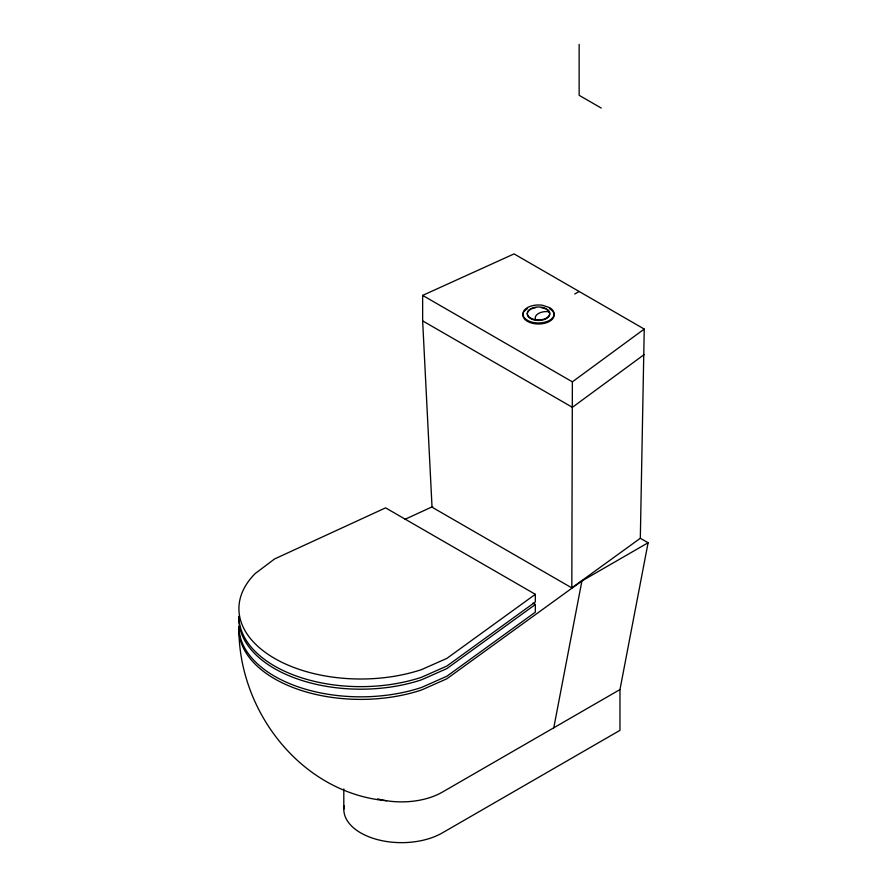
<?xml version="1.0" encoding="UTF-8"?>
<svg xmlns="http://www.w3.org/2000/svg" width="887" height="887" viewBox="0 0 887 887"><rect width="100%" height="100%" fill="white"/><g stroke="black" fill="none" stroke-linecap="round" stroke-linejoin="round"><path stroke-width="1.33" d="M571.816 587.893L572.37 381.842L644.239 329.066L514.061 253.904L422.644 295.393L422.644 320.872L432.036 507.187L571.816 587.893L640.325 538.265L644.239 329.066M553.776 727.795L581.905 580.974L648.098 542.755L640.325 538.265M344.167 805.596A57.722 33.329 0 0 0 376.487 839.346A57.722 33.329 0 0 0 442.347 832.893L619.969 730.345L619.969 689.576L648.098 542.755M644.239 354.545L572.37 407.321L422.644 320.872M535.338 594.312L446.837 658.409L421.613 669.585A121.807 70.328 0 0 1 274.582 658.409A121.807 70.328 0 0 1 255.223 573.523L274.582 558.954L385.59 507.863L535.338 594.312L535.338 601.963L446.837 666.048L421.613 677.224A121.807 70.328 0 0 1 238.902 616.332A121.807 70.328 0 0 0 297.855 679.109A121.807 70.328 0 0 0 421.613 679.775L446.837 668.598L535.338 604.513L532.943 603.127M581.905 580.974L446.837 678.788L421.613 689.964A121.807 70.328 0 0 1 297.855 689.299A121.807 70.328 0 0 1 238.991 626.455M574.732 294.029L579.144 291.49M619.969 689.576L442.347 792.124A57.722 33.329 0 0 1 377.54 798.865M405.104 519.272L432.712 506.566M386.588 800.75C301.602 793.056 238.991 711.962 238.902 629.06M601.209 108.048L579.144 95.308L579.144 44.35M422.644 295.393L572.37 381.842M549.363 312.302L549.363 311.792A11.232 6.486 0 0 0 535.604 319.73L535.604 320.24M535.338 604.513L535.338 612.152L446.837 676.249L421.613 687.414A121.807 70.328 0 0 1 238.902 626.521M343.801 788.942L343.801 809.321M546.459 309.397A11.232 6.486 0 0 1 546.459 318.566A11.232 6.486 0 0 1 530.57 318.566A11.232 6.486 0 0 1 530.57 309.397M531.657 308.842A11.232 6.486 0 0 1 535.604 307.711M541.425 307.711A11.232 6.486 0 0 1 545.372 308.842M549.552 308.632A15.6 9.003 0 0 1 542.556 323.7A15.6 9.003 0 0 1 523.441 312.667M523.94 311.792A15.6 9.003 0 0 1 527.488 308.632M549.552 307.612L542.556 305.272A15.6 9.003 0 0 0 522.975 314.763A15.6 9.003 0 0 0 545.106 322.136A15.6 9.003 0 0 0 549.552 307.612M530.57 318.056A11.232 6.486 0 0 0 549.363 315.151A11.232 6.486 0 0 0 535.604 307.201A11.232 6.486 0 0 0 530.57 318.056"/></g></svg>
